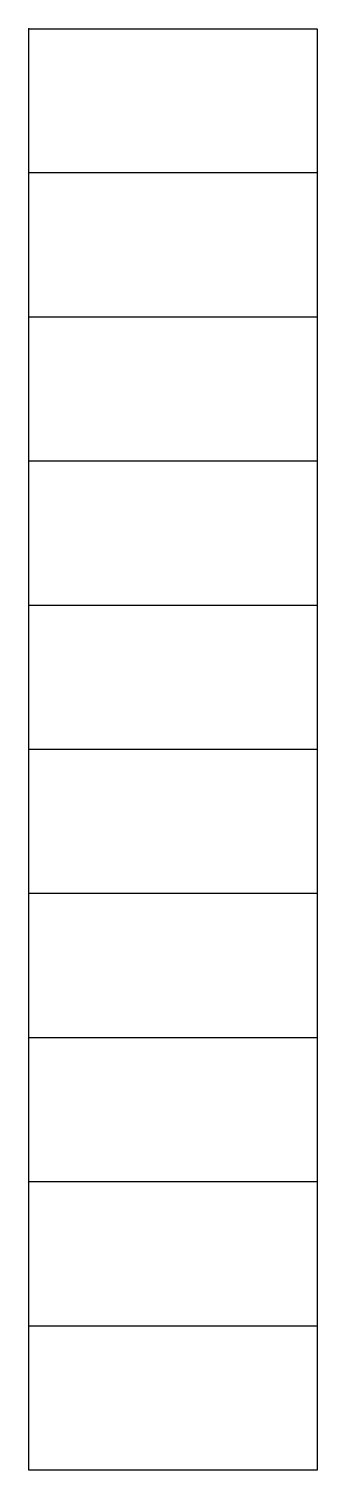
# Model space of a CAD drawing. Header units: millimetres. Extents: x 0 to 20, y -100 to 0.
import ezdxf

# ---------------------------------------------------------------- set-up
doc = ezdxf.new("R2010")
doc.units = ezdxf.units.MM
doc.header["$MEASUREMENT"] = 0
doc.layers.add('kerf v2_Sketch1', color=7, linetype='Continuous')

msp = doc.modelspace()

# ---------------------------------------------------------------- linework, layer by layer
at = {"layer": 'kerf v2_Sketch1'}
for p, q in [((0, 0), (20, 0)), ((0, -100), (0, 0)), ((20, 0), (20, -100)), ((20, -10), (0, -10)), ((20, -20), (0, -20)), ((20, -30), (0, -30)), ((20, -40), (0, -40)), ((20, -50), (0, -50)), ((20, -60), (0, -60)), ((20, -70), (0, -70)), ((20, -80), (0, -80)), ((20, -90), (0, -90)), ((20, -100), (0, -100))]:
    msp.add_line(p, q, dxfattribs=at)
msp.add_point((0, 0), dxfattribs=at)

doc.saveas('drawing.dxf')
